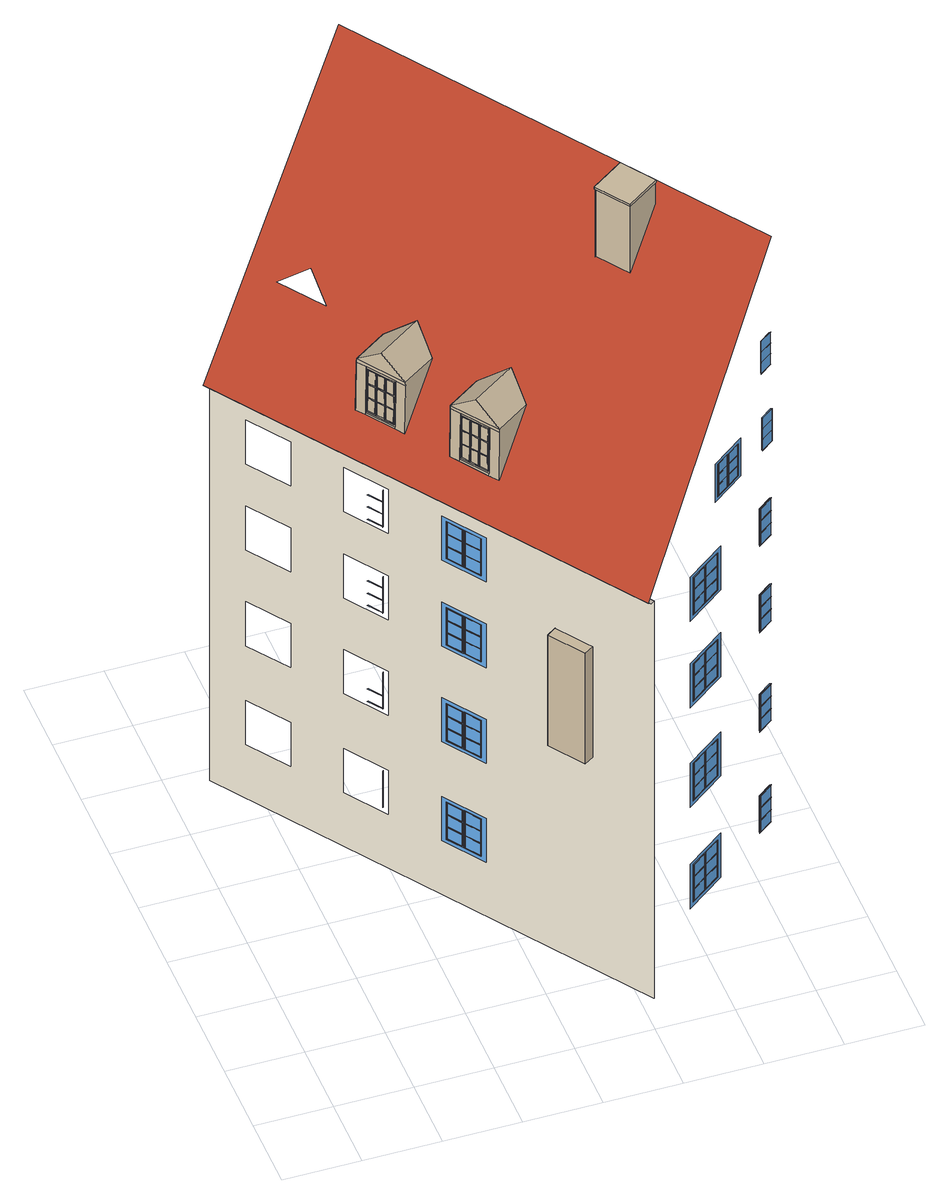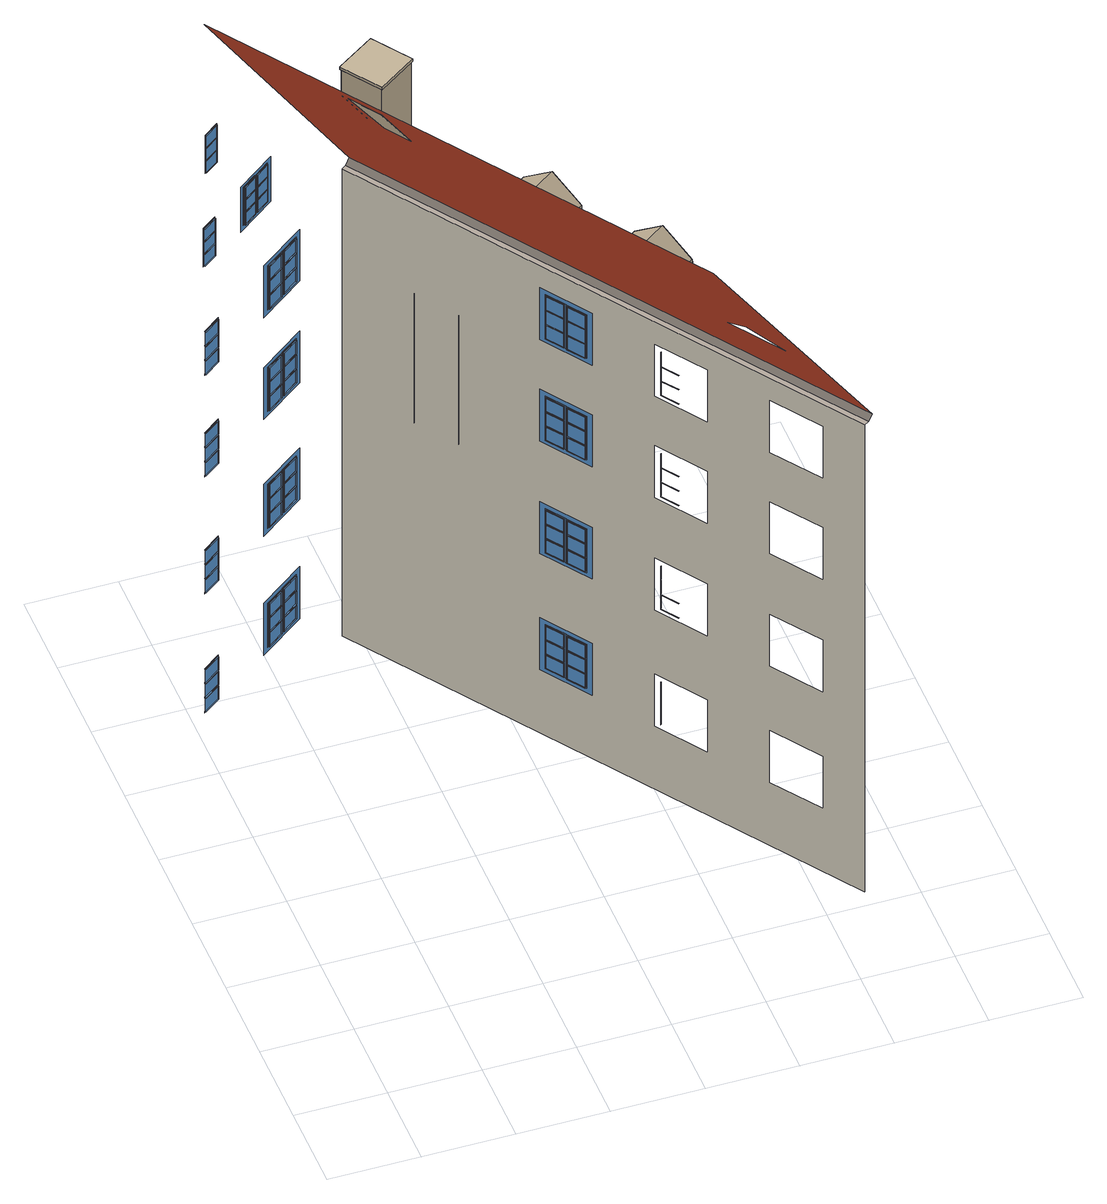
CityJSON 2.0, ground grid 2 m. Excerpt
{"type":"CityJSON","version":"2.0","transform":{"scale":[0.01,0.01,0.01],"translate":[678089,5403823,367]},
"CityObjects":{
"building1":{"type":"Building","attributes":{"dataAvailable":"Sufficient","measuredHeight":20.7},"children":["building1-1","building1-2","building1-3","building1-4"],"geometry":[{"type":"MultiSurface","lod":"3","boundaries":[[[0,1,2,3]],[[4,5,6,7]],[[8,9,10,11]],[[12,13,14,15]],[[16,17,18,19]],[[20,21,22,23]],[[24,25,26,27]],[[28,29,30,31]],[[32,33,34,35]],[[36,37,38,39]],[[40,41,42,43]],[[44,45,2,46]],[[47,48,49,50]],[[51,52,6,53]],[[54,55,14,56]],[[57,58,10,59]],[[60,61,18,62]],[[63,64,26,65]],[[66,67,22,68]],[[69,70,30,71]],[[72,38,37,73]],[[74,34,33,75]],[[76,42,41,77]],[[78,49,48,79]],[[3,2,45,80]],[[7,6,52,81]],[[11,10,58,82]],[[15,14,55,83]],[[19,18,61,84]],[[23,22,67,85]],[[27,26,64,86]],[[31,30,70,87]],[[88,89,90,91]],[[91,92,93,88]],[[93,92,94,95],[96,97,98,99],[100,101,102,103],[104,105,106,107],[108,109,110,111],[112,113,114,115],[116,117,118,119],[120,121,122,123],[124,125,126,127],[128,129,130,131],[132,133,134,135],[136,137,138,139],[140,141,142,143]],[[144,145,146,147]],[[148,149,150,151]],[[152,153,154,155]],[[156,157,158,159]],[[160,161,162,163]],[[164,165,166,167]],[[168,169,170,171]],[[172,173,174,175]],[[176,177,178,179]],[[180,181,182,183]],[[184,185,186,187]],[[188,189,190,191]],[[192,150,149,193]],[[194,146,145,195]],[[196,154,153,197]],[[198,162,161,199]],[[200,158,157,201]],[[202,166,165,203]],[[204,174,173,205]],[[206,170,169,207]],[[208,178,177,209]],[[210,186,185,211]],[[212,182,181,213]],[[214,190,189,215]],[[216,217,218,219],[151,220,221,148],[222,223,144,147],[224,225,152,155]],[[226,227,228,229],[163,230,231,160],[232,233,156,159],[234,235,164,167]],[[236,237,238,239],[175,240,241,172],[242,243,168,171],[244,245,176,179]],[[246,247,248,249],[187,250,251,184],[252,253,180,183],[254,255,188,191]],[[221,256,149,148]],[[223,257,145,144]],[[225,258,153,152]],[[231,259,161,160]],[[233,260,157,156]],[[235,261,165,164]],[[241,262,173,172]],[[243,263,169,168]],[[245,264,177,176]],[[251,265,185,184]],[[253,266,181,180]],[[255,267,189,188]],[[155,154,268,224]],[[147,146,269,222]],[[151,150,270,220]],[[167,166,271,234]],[[159,158,272,232]],[[163,162,273,230]],[[179,178,274,244]],[[171,170,275,242]],[[175,174,276,240]],[[191,190,277,254]],[[183,182,278,252]],[[187,186,279,250]],[[270,150,149,256]],[[257,269,146,145]],[[258,268,154,153]],[[273,162,161,259]],[[260,272,158,157]],[[261,271,166,165]],[[276,174,173,262]],[[263,275,170,169]],[[264,274,178,177]],[[279,186,185,265]],[[266,278,182,181]],[[267,277,190,189]],[[280,270,150,192]],[[281,269,146,194]],[[282,268,154,196]],[[283,273,162,198]],[[284,272,158,200]],[[285,271,166,202]],[[286,276,174,204]],[[287,275,170,206]],[[288,274,178,208]],[[289,279,186,210]],[[290,278,182,212]],[[291,277,190,214]],[[195,145,257,292]],[[193,149,256,293]],[[197,153,258,294]],[[201,157,260,295]],[[199,161,259,296]],[[203,165,261,297]],[[207,169,263,298]],[[205,173,262,299]],[[209,177,264,300]],[[213,181,266,301]],[[211,185,265,302]],[[215,189,267,303]],[[222,269,257,223]],[[224,268,258,225]],[[220,270,256,221]],[[232,272,260,233]],[[234,271,261,235]],[[230,273,259,231]],[[242,275,263,243]],[[244,274,264,245]],[[240,276,262,241]],[[252,278,266,253]],[[254,277,267,255]],[[250,279,265,251]],[[119,118,117,116],[218,217,216,219],[304,305,306,307]],[[125,124,127,126],[228,227,226,229],[308,309,310,311]],[[138,137,136,139],[238,237,236,239],[312,313,314,315]],[[123,122,121,120],[248,247,246,249],[316,317,318,319]],[[293,256,270,280]],[[292,257,269,281]],[[294,258,268,282]],[[296,259,273,283]],[[295,260,272,284]],[[297,261,271,285]],[[299,262,276,286]],[[298,263,275,287]],[[300,264,274,288]],[[302,265,279,289]],[[301,266,278,290]],[[303,267,277,291]],[[320,321,322,323]],[[324,325,326,327]],[[328,329,330,331]],[[332,333,334,335]],[[336,337,338,339]],[[340,341,342,343]],[[344,345,346,347]],[[348,349,350,351]],[[352,353,354,355]],[[356,357,358,359]],[[360,361,362,363]],[[364,365,366,367]],[[306,305,304,307],[329,368,369,330],[370,371,326,325],[372,373,322,321]],[[310,309,308,311],[341,374,375,342],[376,377,338,337],[378,379,334,333]],[[314,313,312,315],[353,380,381,354],[382,383,350,349],[384,385,346,345]],[[318,317,316,319],[365,386,387,366],[388,389,362,361],[390,391,358,357]],[[329,392,368]],[[321,393,372]],[[325,394,370]],[[341,395,374]],[[333,396,378]],[[337,397,376]],[[353,398,380]],[[345,399,384]],[[349,400,382]],[[365,401,386]],[[357,402,390]],[[361,403,388]],[[371,404,326]],[[369,405,330]],[[373,406,322]],[[377,407,338]],[[375,408,342]],[[379,409,334]],[[383,410,350]],[[381,411,354]],[[385,412,346]],[[389,413,362]],[[387,414,366]],[[391,415,358]],[[406,393,321,322]],[[404,394,325,326]],[[392,329,330,405]],[[409,396,333,334]],[[407,397,337,338]],[[395,341,342,408]],[[412,399,345,346]],[[410,400,349,350]],[[398,353,354,411]],[[415,402,357,358]],[[413,403,361,362]],[[401,365,366,414]],[[416,394,325,324]],[[323,322,406,417]],[[418,393,321,320]],[[327,326,404,419]],[[331,330,405,420]],[[421,392,329,328]],[[422,397,337,336]],[[335,334,409,423]],[[424,396,333,332]],[[339,338,407,425]],[[343,342,408,426]],[[427,395,341,340]],[[428,400,349,348]],[[347,346,412,429]],[[430,399,345,344]],[[351,350,410,431]],[[355,354,411,432]],[[433,398,353,352]],[[434,403,361,360]],[[359,358,415,435]],[[436,402,357,356]],[[363,362,413,437]],[[367,366,414,438]],[[439,401,365,364]],[[370,394,404,371]],[[372,393,406,373]],[[368,392,405,369]],[[376,397,407,377]],[[378,396,409,379]],[[374,395,408,375]],[[382,400,410,383]],[[384,399,412,385]],[[380,398,411,381]],[[388,403,413,389]],[[390,402,415,391]],[[386,401,414,387]],[[417,406,393,418]],[[419,404,394,416]],[[420,405,392,421]],[[423,409,396,424]],[[425,407,397,422]],[[426,408,395,427]],[[429,412,399,430]],[[431,410,400,428]],[[432,411,398,433]],[[435,415,402,436]],[[437,413,403,434]],[[438,414,401,439]],[[89,440,441,90],[442,443,444]],[[445,446,447,448]],[[449,450,451,452]],[[453,454,455,456]],[[457,458,459,460]],[[461,462,463,464]],[[465,466,467,468]],[[469,470,471,472]],[[473,474,475,476]],[[477,478,479,480]],[[481,482,483,484]],[[485,486,487,488]],[[489,490,491,492]],[[493,451,450,494]],[[495,447,446,496]],[[497,455,454,498]],[[499,463,462,500]],[[501,459,458,502]],[[503,467,466,504]],[[505,475,474,506]],[[507,471,470,508]],[[509,479,478,510]],[[511,487,486,512]],[[513,483,482,514]],[[515,491,490,516]],[[517,518,446,445]],[[519,520,450,449]],[[521,522,454,453]],[[523,524,458,457]],[[525,526,462,461]],[[527,528,466,465]],[[529,530,470,469]],[[531,532,474,473]],[[533,534,478,477]],[[535,536,482,481]],[[537,538,486,485]],[[539,540,490,489]],[[452,451,541,542]],[[448,447,543,544]],[[456,455,545,546]],[[464,463,547,548]],[[460,459,549,550]],[[468,467,551,552]],[[476,475,553,554]],[[472,471,555,556]],[[480,479,557,558]],[[488,487,559,560]],[[484,483,561,562]],[[492,491,563,564]],[[518,446,447,543]],[[541,520,450,451]],[[545,522,454,455]],[[524,458,459,549]],[[547,526,462,463]],[[551,528,466,467]],[[530,470,471,555]],[[553,532,474,475]],[[557,534,478,479]],[[536,482,483,561]],[[559,538,486,487]],[[563,540,490,491]],[[565,543,447,495]],[[566,541,451,493]],[[567,545,455,497]],[[568,549,459,501]],[[569,547,463,499]],[[570,551,467,503]],[[571,555,471,507]],[[572,553,475,505]],[[573,557,479,509]],[[574,561,483,513]],[[575,559,487,511]],[[576,563,491,515]],[[498,454,522,577]],[[494,450,520,578]],[[496,446,518,579]],[[504,466,528,580]],[[500,462,526,581]],[[502,458,524,582]],[[510,478,534,583]],[[506,474,532,584]],[[508,470,530,585]],[[516,490,540,586]],[[512,486,538,587]],[[514,482,536,588]],[[589,590,591,592],[496,579,565,495],[578,566,493,494],[577,567,497,498]],[[593,594,595,596],[502,582,568,501],[581,569,499,500],[580,570,503,504]],[[597,598,599,600],[508,585,571,507],[584,572,505,506],[583,573,509,510]],[[601,602,603,604],[514,588,574,513],[587,575,511,512],[586,576,515,516]],[[544,543,518,517]],[[542,541,520,519]],[[546,545,522,521]],[[550,549,524,523]],[[548,547,526,525]],[[552,551,528,527]],[[556,555,530,529]],[[554,553,532,531]],[[558,557,534,533]],[[562,561,536,535]],[[560,559,538,537]],[[564,563,540,539]],[[578,520,541,566]],[[577,522,545,567]],[[579,518,543,565]],[[581,526,547,569]],[[580,528,551,570]],[[582,524,549,568]],[[584,532,553,572]],[[583,534,557,573]],[[585,530,555,571]],[[587,538,559,575]],[[586,540,563,576]],[[588,536,561,574]],[[605,606,607,608],[591,590,589,592],[609,610,611,612]],[[613,614,615,616],[595,594,593,596],[617,618,619,620]],[[621,622,623,624],[599,598,597,600],[625,626,627,628]],[[629,630,631,632],[603,602,601,604],[633,634,635,636]],[[637,638,639,640]],[[641,642,643,644]],[[645,646,647,648]],[[649,650,651,652]],[[653,654,655,656]],[[657,658,659,660]],[[661,662,663,664]],[[665,666,667,668]],[[669,670,671,672]],[[673,674,675,676]],[[677,678,679,680]],[[681,682,683,684]],[[685,639,638,686]],[[687,647,646,688]],[[689,643,642,690]],[[691,651,650,692]],[[693,659,658,694]],[[695,655,654,696]],[[697,663,662,698]],[[699,671,670,700]],[[701,667,666,702]],[[703,675,674,704]],[[705,683,682,706]],[[707,679,678,708]],[[640,639,709,710]],[[644,643,711,712]],[[648,647,713,714]],[[652,651,715,716]],[[656,655,717,718]],[[660,659,719,720]],[[664,663,721,722]],[[668,667,723,724]],[[672,671,725,726]],[[676,675,727,728]],[[680,679,729,730]],[[684,683,731,732]],[[733,734,642,641]],[[735,736,638,637]],[[737,738,646,645]],[[739,740,654,653]],[[741,742,650,649]],[[743,744,658,657]],[[745,746,666,665]],[[747,748,662,661]],[[749,750,670,669]],[[751,752,678,677]],[[753,754,674,673]],[[755,756,682,681]],[[709,736,638,639]],[[711,734,642,643]],[[738,646,647,713]],[[715,742,650,651]],[[717,740,654,655]],[[744,658,659,719]],[[721,748,662,663]],[[723,746,666,667]],[[750,670,671,725]],[[727,754,674,675]],[[729,752,678,679]],[[756,682,683,731]],[[688,646,738,757]],[[686,638,736,758]],[[759,711,643,689]],[[690,642,734,760]],[[761,713,647,687]],[[762,709,639,685]],[[694,658,744,763]],[[692,650,742,764]],[[765,717,655,695]],[[696,654,740,766]],[[767,719,659,693]],[[768,715,651,691]],[[700,670,750,769]],[[698,662,748,770]],[[771,723,667,701]],[[702,666,746,772]],[[773,725,671,699]],[[774,721,663,697]],[[706,682,756,775]],[[704,674,754,776]],[[777,729,679,707]],[[708,678,752,778]],[[779,731,683,705]],[[780,727,675,703]],[[611,610,609,612],[688,757,761,687],[760,759,689,690],[758,762,685,686]],[[619,618,617,620],[694,763,767,693],[766,765,695,696],[764,768,691,692]],[[627,626,625,628],[700,769,773,699],[772,771,701,702],[770,774,697,698]],[[635,634,633,636],[706,775,779,705],[778,777,707,708],[776,780,703,704]],[[710,709,736,735]],[[712,711,734,733]],[[714,713,738,737]],[[716,715,742,741]],[[718,717,740,739]],[[720,719,744,743]],[[722,721,748,747]],[[724,723,746,745]],[[726,725,750,749]],[[728,727,754,753]],[[730,729,752,751]],[[732,731,756,755]],[[760,734,711,759]],[[758,736,709,762]],[[757,738,713,761]],[[766,740,717,765]],[[764,742,715,768]],[[763,744,719,767]],[[772,746,723,771]],[[770,748,721,774]],[[769,750,725,773]],[[778,752,729,777]],[[776,754,727,780]],[[775,756,731,779]],[[781,782,783,784]],[[785,786,787,788]],[[789,790,791,792]],[[793,783,782,794]],[[795,791,790,796]],[[797,787,786,798]],[[799,800,786,785]],[[788,787,801,802]],[[803,804,782,781]],[[784,783,805,806]],[[792,791,807,808]],[[809,810,790,789]],[[805,804,782,783]],[[810,790,791,807]],[[801,800,786,787]],[[811,801,787,797]],[[794,782,804,812]],[[796,790,810,813]],[[814,807,791,795]],[[815,805,783,793]],[[798,786,800,816]],[[817,818,819,820],[796,813,814,795],[816,811,797,798],[812,815,793,794]],[[802,801,800,799]],[[806,805,804,803]],[[808,807,810,809]],[[812,804,805,815]],[[813,810,807,814]],[[816,800,801,811]],[[821,822,823,824],[825,826,827,828],[819,818,817,820]],[[829,830,831,832]],[[833,834,835,836]],[[837,838,839,840]],[[841,835,834,842]],[[843,839,838,844]],[[845,831,830,846]],[[832,831,847,848]],[[849,850,838,837]],[[840,839,851,852]],[[836,835,853,854]],[[855,856,834,833]],[[857,858,830,829]],[[847,858,830,831]],[[850,838,839,851]],[[853,856,834,835]],[[859,853,835,841]],[[844,838,850,860]],[[861,847,831,845]],[[842,834,856,862]],[[846,830,858,863]],[[864,851,839,843]],[[827,826,825,828],[844,860,864,843],[862,859,841,842],[863,861,845,846]],[[852,851,850,849]],[[848,847,858,857]],[[854,853,856,855]],[[860,850,851,864]],[[862,856,853,859]],[[863,858,847,861]],[[865,866,867,868]],[[869,870,871,872]],[[873,874,875,876]],[[877,878,879,880]],[[881,882,883,884]],[[885,886,887,888]],[[889,890,891,892]],[[893,894,895,896]],[[897,898,899,900]],[[901,902,903,904]],[[905,906,907,908]],[[909,910,911,912]],[[913,871,870,914]],[[915,867,866,916]],[[917,875,874,918]],[[919,883,882,920]],[[921,879,878,922]],[[923,887,886,924]],[[925,895,894,926]],[[927,891,890,928]],[[929,899,898,930]],[[931,907,906,932]],[[933,903,902,934]],[[935,911,910,936]],[[937,938,939,940]],[[941,942,943,944]],[[945,946,947,948]],[[949,939,938,950]],[[951,947,946,952]],[[953,943,942,954]],[[955,956,957,958]],[[959,960,961,962]],[[963,964,965,966]],[[967,957,956,968]],[[969,965,964,970]],[[971,961,960,972]],[[973,974,866,865]],[[872,871,975,976]],[[868,867,977,978]],[[979,980,870,869]],[[876,875,981,982]],[[983,984,874,873]],[[985,986,878,877]],[[884,883,987,988]],[[880,879,989,990]],[[991,992,882,881]],[[888,887,993,994]],[[995,996,886,885]],[[997,998,890,889]],[[896,895,999,1000]],[[892,891,1001,1002]],[[1003,1004,894,893]],[[900,899,1005,1006]],[[1007,1008,898,897]],[[1009,1010,902,901]],[[908,907,1011,1012]],[[904,903,1013,1014]],[[1015,1016,906,905]],[[912,911,1017,1018]],[[1019,1020,910,909]],[[974,866,867,977]],[[975,980,870,871]],[[981,984,874,875]],[[986,878,879,989]],[[987,992,882,883]],[[993,996,886,887]],[[998,890,891,1001]],[[999,1004,894,895]],[[1005,1008,898,899]],[[1010,902,903,1013]],[[1011,1016,906,907]],[[1017,1020,910,911]],[[918,874,984,1021]],[[1022,977,867,915]],[[1023,975,871,913]],[[914,870,980,1024]],[[916,866,974,1025]],[[1026,981,875,917]],[[924,886,996,1027]],[[1028,989,879,921]],[[1029,987,883,919]],[[920,882,992,1030]],[[922,878,986,1031]],[[1032,993,887,923]],[[930,898,1008,1033]],[[1034,1001,891,927]],[[1035,999,895,925]],[[926,894,1004,1036]],[[928,890,998,1037]],[[1038,1005,899,929]],[[936,910,1020,1039]],[[1040,1013,903,933]],[[1041,1011,907,931]],[[932,906,1016,1042]],[[934,902,1010,1043]],[[1044,1017,911,935]],[[1045,1046,1047,1048],[916,1025,1022,915],[1024,1023,913,914],[1021,1026,917,918]],[[1049,1050,1051,1052],[922,1031,1028,921],[1030,1029,919,920],[1027,1032,923,924]],[[1053,1054,1055,1056],[928,1037,1034,927],[1036,1035,925,926],[1033,1038,929,930]],[[1057,1058,1059,1060],[934,1043,1040,933],[1042,1041,931,932],[1039,1044,935,936]],[[1061,1062,942,941]],[[944,943,1063,1064]],[[1065,1066,938,937]],[[940,939,1067,1068]],[[948,947,1069,1070]],[[1071,1072,946,945]],[[1067,1066,938,939]],[[1072,946,947,1069]],[[1063,1062,942,943]],[[1073,1063,943,953]],[[950,938,1066,1074]],[[952,946,1072,1075]],[[1076,1069,947,951]],[[1077,1067,939,949]],[[954,942,1062,1078]],[[1079,1080,1081,1082],[952,1075,1076,951],[1078,1073,953,954],[1074,1077,949,950]],[[1083,1084,960,959]],[[962,961,1085,1086]],[[1087,1088,956,955]],[[958,957,1089,1090]],[[966,965,1091,1092]],[[1093,1094,964,963]],[[1089,1088,956,957]],[[1094,964,965,1091]],[[1085,1084,960,961]],[[1095,1085,961,971]],[[968,956,1088,1096]],[[970,964,1094,1097]],[[1098,1091,965,969]],[[1099,1089,957,967]],[[972,960,1084,1100]],[[1101,1102,1103,1104],[970,1097,1098,969],[1100,1095,971,972],[1096,1099,967,968]]],"semantics":{"surfaces":[{"type":"Window","frameMaterialClass":"Plastic","frameMaterialUncertainty":"0.3","paneMaterialClass":"Glass","_cityeditor_layer":"Unclassified.LoD3"},{"type":"OuterCeilingSurface"},{"type":"WallSurface","klumMaterialClass":"Plaster","klumMaterialIndex":"I101","materialUncertainty":"0.3"},{"type":"RoofSurface","klumMaterialClass":"Ceramic","klumMaterialIndex":"D201","materialUncertainty":"0.3"}],"values":[0,0,0,0,0,0,0,0,0,0,0,0,0,0,0,0,0,0,0,0,0,0,0,0,0,0,0,0,0,0,0,0,1,1,2,0,0,0,0,0,0,0,0,0,0,0,0,0,0,0,0,0,0,0,0,0,0,0,0,0,0,0,0,0,0,0,0,0,0,0,0,0,0,0,0,0,0,0,0,0,0,0,0,0,0,0,0,0,0,0,0,0,0,0,0,0,0,0,0,0,0,0,0,0,0,0,0,0,0,0,0,0,0,0,0,0,0,0,0,0,0,0,0,0,0,0,0,0,0,0,0,0,0,0,0,0,0,0,0,0,0,0,0,0,0,0,0,0,0,0,0,0,0,0,0,0,0,0,0,0,0,0,0,0,0,0,0,0,0,0,0,0,0,0,0,0,0,0,0,0,0,0,0,0,0,0,0,0,0,0,0,0,0,0,0,0,0,0,0,0,0,0,0,0,0,0,0,0,0,0,0,0,0,0,0,0,0,0,0,0,0,0,0,0,0,0,0,0,0,0,0,0,0,0,0,0,0,0,0,0,0,0,0,0,0,0,0,0,0,0,0,3,0,0,0,0,0,0,0,0,0,0,0,0,0,0,0,0,0,0,0,0,0,0,0,0,0,0,0,0,0,0,0,0,0,0,0,0,0,0,0,0,0,0,0,0,0,0,0,0,0,0,0,0,0,0,0,0,0,0,0,0,0,0,0,0,0,0,0,0,0,0,0,0,0,0,0,0,0,0,0,0,0,0,0,0,0,0,0,0,0,0,0,0,0,0,0,0,0,0,0,0,0,0,0,0,0,0,0,0,0,0,0,0,0,0,0,0,0,0,0,0,0,0,0,0,0,0,0,0,0,0,0,0,0,0,0,0,0,0,0,0,0,0,0,0,0,0,0,0,0,0,0,0,0,0,0,0,0,0,0,0,0,0,0,0,0,0,0,0,0,0,0,0,0,0,0,0,0,0,0,0,0,0,0,0,0,0,0,0,0,0,0,0,0,0,0,0,0,0,0,0,0,0,0,0,0,0,0,0,0,0,0,0,0,0,0,0,0,0,0,0,0,0,0,0,0,0,0,0,0,0,0,0,0,0,0,0,0,0,0,0,0,0,0,0,0,0,0,0,0,0,0,0,0,0,0,0,0,0,0,0,0,0,0,0,0,0,0,0,0,0,0,0,0,0,0,0,0,0,0,0,0,0,0,0,0,0,0,0,0,0,0,0,0,0,0,0,0,0,0,0,0,0,0,0,0,0,0,0,0,0,0,0,0,0,0,0,0,0,0,0,0,0,0,0,0,0,0,0,0,0,0,0,0,0,0,0,0,0,0,0,0,0,0,0,0,0,0,0,0,0,0,0,0,0,0,0,0,0,0,0,0,0,0,0,0,0,0,0,0,0,0,0,0,0,0,0,0,0,0,0,0,0,0,0,0,0,0,0,0,0,0,0,0,0,0,0,0,0,0,0,0,0,0,0,0,0,0,0,0,0,0,0,0,0,0,0,0]}}]},
"building1-1":{"type":"BuildingInstallation","attributes":{"_cityeditor_layer":"Unclassified.LoD3","relationToConstruction":"outside"},"parents":["building1"],"geometry":[{"type":"MultiSurface","lod":"3","boundaries":[[[1105,1106,1107,1108]],[[1109,1110,1111,1112]],[[1113,1114,1115,1116]],[[1117,1118,1119,1120]],[[1121,1122,1123,1124],[1125,1126,1114,1113,1127,1128,1129,1130]],[[1131,1132,1133,1134]],[[1135,1136,1137]],[[1114,1126,1138,1115]],[[1117,1118,1139,1140]],[[1141,1136,1135,1142,1121,1124]],[[1122,1121,1143,1144]],[[1145,1131,1134,1146]],[[1119,1120,1147,1148]],[[1106,1149,1150,1107]],[[1115,1138,1151]],[[1105,1106,1149,1152]],[[1153,1154,1155,1156]],[[1110,1109,1157,1116,1115]],[[1149,1152,1158,1150]],[[1151,1138,1159,1160,1112,1111]],[[1161,1145,1146,1162]],[[1121,1124,1163,1143]],[[1113,1125,1159,1116]],[[1126,1125,1159,1138]],[[1118,1119,1148,1139]],[[1152,1105,1108,1158]],[[1120,1117,1140,1147]],[[1141,1164,1165,1136]],[[1166,1167,1168,1169]],[[1154,1170,1171,1155]],[[1157,1109,1112,1160],[1172,1173,1174,1175],[1176,1169,1168,1177],[1156,1155,1171,1178]],[[1132,1161,1162,1133]],[[1130,1129,1112,1160]],[[1179,1180,1181,1182]],[[1179,1180,1172,1175]],[[1128,1127,1157,1109]],[[1129,1128,1109,1112]],[[1183,1184,1185,1186]],[[1187,1166,1169,1176]],[[1130,1127,1157,1160]],[[1113,1114,1126,1125],[1149,1106,1105,1152],[1119,1118,1117,1120],[1132,1131,1145,1161]],[[1182,1179,1175,1174]],[[1188,1187,1166,1167]],[[1180,1181,1173,1172]],[[1153,1154,1170,1189]],[[1188,1187,1176,1177]],[[1181,1182,1174,1173]],[[1189,1153,1156,1178]],[[1115,1116,1159,1138],[1107,1150,1158,1108],[1139,1148,1147,1140],[1134,1133,1162,1146]],[[1128,1127,1130,1129],[1181,1180,1179,1182],[1166,1187,1188,1167],[1154,1153,1189,1170]],[[1123,1122,1144,1190]],[[1131,1132,1161,1145]],[[1135,1191,1192,1142]],[[1124,1123,1193,1164,1141]],[[1125,1130,1160,1159]],[[1123,1122,1194,1193]],[[1142,1192,1194,1122,1121]],[[1195,1196,1197,1198]],[[1127,1113,1125,1130],[1196,1195,1199,1200],[1201,1202,1203,1204],[1183,1205,1206,1184]],[[1204,1203,1207,1208]],[[1201,1204,1208,1209]],[[1206,1205,1210,1211]],[[1205,1183,1186,1210]],[[1116,1157,1160,1159],[1198,1197,1212,1213],[1214,1209,1208,1207],[1210,1186,1185,1211]],[[1203,1202,1201,1204]],[[1196,1200,1212,1197]],[[1199,1195,1198,1213]],[[1205,1183,1184,1206]],[[1203,1202,1214,1207]],[[1127,1113,1116,1157]],[[1184,1206,1211,1185]],[[1170,1189,1178,1171]],[[1202,1201,1209,1214]],[[1200,1199,1213,1212]],[[1167,1188,1177,1168]],[[1137,1215,1165,1136]],[[1135,1191,1215,1137]],[[1191,1192,1194,1193,1164,1165,1215]],[[1199,1195,1196,1200]]]}]},
"building1-2":{"type":"BuildingInstallation","attributes":{"klumMaterialClass":"Concrete","klumMaterialIndex":"E202","materialUncertainty":"0.3","_cityeditor_layer":"Unclassified.LoD3","relationToConstruction":"outside"},"parents":["building1"],"geometry":[{"type":"MultiSurface","lod":"3","boundaries":[[[1216,1217,1218,1219]],[[1219,1218,1220,1221]],[[1217,1222,1220,1218]],[[1222,1223,1221,1220]],[[1223,1216,1219,1221]]]}]},
"building1-3":{"type":"BuildingInstallation","attributes":{"_cityeditor_layer":"Unclassified.LoD3","relationToConstruction":"outside"},"parents":["building1"],"geometry":[{"type":"MultiSurface","lod":"3","boundaries":[[[1224,1225,1226,1227]],[[1228,1229,1230]],[[1231,1232,1233,1234]],[[1235,1236,1237,1238]],[[1239,1240,1241,1242],[1243,1244,1232,1231,1245,1246,1247,1248]],[[1249,1250,1251,1252]],[[1253,1254,1255]],[[1232,1244,1256,1233]],[[1235,1236,1257,1258]],[[1259,1254,1253,1260,1239,1242]],[[1240,1239,1261,1262]],[[1263,1249,1252,1264]],[[1237,1238,1265,1266]],[[1225,1267,1268,1226]],[[1269,1233,1256,1270]],[[1224,1225,1267,1271]],[[1272,1273,1274,1275]],[[1269,1228,1276,1234,1233]],[[1267,1271,1277,1268]],[[1270,1256,1278,1279,1230,1229]],[[1280,1263,1264,1281]],[[1239,1242,1282,1261]],[[1231,1243,1278,1234]],[[1244,1243,1278,1256]],[[1236,1237,1266,1257]],[[1271,1224,1227,1277]],[[1238,1235,1258,1265]],[[1259,1283,1284,1254]],[[1285,1286,1287,1288]],[[1273,1289,1290,1274]],[[1276,1228,1230,1279],[1291,1292,1293,1294],[1295,1288,1287,1296],[1275,1274,1290,1297]],[[1250,1280,1281,1251]],[[1248,1247,1230,1279]],[[1298,1299,1300,1301]],[[1298,1299,1291,1294]],[[1246,1245,1276,1228]],[[1247,1246,1228,1230]],[[1302,1303,1304,1305]],[[1306,1285,1288,1295]],[[1248,1245,1276,1279]],[[1231,1232,1244,1243],[1267,1225,1224,1271],[1237,1236,1235,1238],[1250,1249,1263,1280]],[[1301,1298,1294,1293]],[[1307,1306,1285,1286]],[[1299,1300,1292,1291]],[[1272,1273,1289,1308]],[[1307,1306,1295,1296]],[[1300,1301,1293,1292]],[[1308,1272,1275,1297]],[[1233,1234,1278,1256],[1226,1268,1277,1227],[1257,1266,1265,1258],[1252,1251,1281,1264]],[[1246,1245,1248,1247],[1300,1299,1298,1301],[1285,1306,1307,1286],[1273,1272,1308,1289]],[[1241,1240,1262,1309]],[[1249,1250,1280,1263]],[[1253,1310,1311,1260]],[[1242,1241,1312,1283,1259]],[[1243,1248,1279,1278]],[[1241,1240,1313,1312]],[[1260,1311,1313,1240,1239]],[[1314,1315,1316,1317]],[[1245,1231,1243,1248],[1315,1314,1318,1319],[1320,1321,1322,1323],[1302,1324,1325,1303]],[[1323,1322,1326,1327]],[[1320,1323,1327,1328]],[[1325,1324,1329,1330]],[[1324,1302,1305,1329]],[[1234,1276,1279,1278],[1317,1316,1331,1332],[1333,1328,1327,1326],[1329,1305,1304,1330]],[[1322,1321,1320,1323]],[[1315,1319,1331,1316]],[[1318,1314,1317,1332]],[[1324,1302,1303,1325]],[[1322,1321,1333,1326]],[[1245,1231,1234,1276]],[[1303,1325,1330,1304]],[[1318,1314,1315,1319]],[[1289,1308,1297,1290]],[[1321,1320,1328,1333]],[[1319,1318,1332,1331]],[[1286,1307,1296,1287]],[[1255,1334,1284,1254]],[[1253,1310,1334,1255]],[[1310,1311,1313,1312,1283,1284,1334]]]}]},
"building1-4":{"type":"BuildingInstallation","attributes":{"materialUncertainty":"1","_cityeditor_layer":"Unclassified.LoD3","relationToConstruction":"outside"},"parents":["building1"],"geometry":[{"type":"MultiSurface","lod":"3","boundaries":[[[1335,1336,1337,1338]],[[1339,1340,1341,1342]],[[1343,1344,1345,1346]],[[1335,1338,1347,1348]],[[1348,1347,1349,1350],[1339,1342,1343,1346]],[[1338,1337,1349,1347]],[[1336,1335,1348,1350]],[[1337,1336,1350,1349]],[[1342,1341,1344,1343]],[[1345,1340,1339,1346]],[[1340,1345,1344,1341]]]}]}
},
"vertices":[
[366,786,554],[364,785,554],[390,748,554],[391,749,554],[366,786,515],[364,785,515],[390,748,515],[391,749,515],[366,786,897],[364,785,897],[390,748,897],[391,749,897],[366,786,858],[364,785,858],[390,748,858],[391,749,858],[366,786,819],[364,785,819],[390,748,819],[391,749,819],[366,786,1171],[364,785,1171],[390,748,1171],[391,749,1171],[366,786,1132],[364,785,1132],[390,748,1132],[391,749,1132],[366,786,1093],[364,785,1093],[390,748,1093],[391,749,1093],[389,747,278],[390,748,278],[390,748,241],[389,747,241],[389,747,317],[390,748,317],[390,748,280],[389,747,280],[389,747,239],[390,748,239],[390,748,202],[389,747,202],[389,747,591],[390,748,591],[389,747,554],[389,747,630],[390,748,630],[390,748,593],[389,747,593],[389,747,552],[390,748,552],[389,747,515],[389,747,895],[390,748,895],[389,747,858],[389,747,934],[390,748,934],[389,747,897],[389,747,856],[390,748,856],[389,747,819],[389,747,1170],[390,748,1170],[389,747,1132],[389,747,1209],[390,748,1209],[389,747,1171],[389,747,1131],[390,748,1131],[389,747,1093],[391,749,280],[391,749,317],[391,749,241],[391,749,278],[391,749,202],[391,749,239],[391,749,593],[391,749,630],[391,749,591],[391,749,552],[391,749,934],[391,749,895],[391,749,856],[391,749,1209],[391,749,1170],[391,749,1131],[823,92,1281],[813,85,1293],[85,1146,1293],[95,1153,1281],[106,1160,1281],[833,100,1281],[106,1160,18],[833,100,18],[238,967,807],[164,1074,807],[164,1074,947],[238,967,947],[238,967,329],[238,967,189],[164,1074,189],[164,1074,329],[325,841,947],[398,734,947],[398,734,807],[325,841,807],[238,967,643],[238,967,503],[164,1074,503],[164,1074,643],[398,734,1221],[398,734,1081],[325,841,1081],[325,841,1221],[558,500,189],[485,607,189],[485,607,329],[558,500,329],[558,500,1081],[485,607,1081],[485,607,1221],[558,500,1221],[485,607,643],[558,500,643],[558,500,503],[485,607,503],[398,734,503],[325,841,503],[325,841,643],[398,734,643],[398,734,189],[325,841,189],[325,841,329],[398,734,329],[485,607,807],[485,607,947],[558,500,947],[558,500,807],[164,1074,1081],[164,1074,1221],[238,967,1221],[238,967,1081],[494,594,241],[495,595,241],[495,595,278],[494,594,278],[494,594,202],[495,595,202],[495,595,239],[494,594,239],[494,594,280],[495,595,280],[495,595,317],[494,594,317],[494,594,554],[495,595,554],[495,595,591],[494,594,591],[494,594,515],[495,595,515],[495,595,552],[494,594,552],[494,594,593],[495,595,593],[495,595,630],[494,594,630],[494,594,858],[495,595,858],[495,595,895],[494,594,895],[494,594,819],[495,595,819],[495,595,856],[494,594,856],[494,594,897],[495,595,897],[495,595,934],[494,594,934],[494,594,1132],[495,595,1132],[495,595,1170],[494,594,1170],[494,594,1093],[495,595,1093],[495,595,1131],[494,594,1131],[494,594,1171],[495,595,1171],[495,595,1209],[494,594,1209],[496,596,239],[496,596,202],[496,596,278],[496,596,241],[496,596,317],[496,596,280],[496,596,552],[496,596,515],[496,596,591],[496,596,554],[496,596,630],[496,596,593],[496,596,856],[496,596,819],[496,596,895],[496,596,858],[496,596,934],[496,596,897],[496,596,1131],[496,596,1093],[496,596,1170],[496,596,1132],[496,596,1209],[496,596,1171],[521,555,319],[493,596,319],[493,596,200],[521,555,200],[519,557,239],[519,557,202],[519,557,278],[519,557,241],[519,557,317],[519,557,280],[521,555,632],[493,596,632],[493,596,513],[521,555,513],[519,557,552],[519,557,515],[519,557,591],[519,557,554],[519,557,630],[519,557,593],[521,555,936],[493,596,936],[493,596,818],[521,555,818],[519,557,856],[519,557,819],[519,557,895],[519,557,858],[519,557,934],[519,557,897],[521,555,1210],[493,596,1210],[493,596,1092],[521,555,1092],[519,557,1131],[519,557,1093],[519,557,1170],[519,557,1132],[519,557,1209],[519,557,1171],[520,558,202],[520,558,241],[520,558,280],[520,558,515],[520,558,554],[520,558,593],[520,558,819],[520,558,858],[520,558,897],[520,558,1093],[520,558,1132],[520,558,1171],[520,558,317],[520,558,278],[520,558,239],[520,558,630],[520,558,591],[520,558,552],[520,558,934],[520,558,895],[520,558,856],[520,558,1209],[520,558,1170],[520,558,1131],[522,559,239],[522,559,278],[522,559,317],[522,559,552],[522,559,591],[522,559,630],[522,559,856],[522,559,895],[522,559,934],[522,559,1131],[522,559,1170],[522,559,1209],[522,559,241],[522,559,202],[522,559,280],[522,559,554],[522,559,515],[522,559,593],[522,559,858],[522,559,819],[522,559,897],[522,559,1132],[522,559,1093],[522,559,1171],[522,553,200],[522,553,319],[550,512,319],[550,512,200],[522,553,513],[522,553,632],[550,512,632],[550,512,513],[522,553,818],[522,553,936],[550,512,936],[550,512,818],[522,553,1092],[522,553,1210],[550,512,1210],[550,512,1092],[526,552,317],[524,551,317],[524,551,280],[526,552,280],[526,552,278],[524,551,278],[524,551,241],[526,552,241],[526,552,239],[524,551,239],[524,551,202],[526,552,202],[526,552,630],[524,551,630],[524,551,593],[526,552,593],[526,552,591],[524,551,591],[524,551,554],[526,552,554],[526,552,552],[524,551,552],[524,551,515],[526,552,515],[526,552,934],[524,551,934],[524,551,897],[526,552,897],[526,552,895],[524,551,895],[524,551,858],[526,552,858],[526,552,856],[524,551,856],[524,551,819],[526,552,819],[526,552,1209],[524,551,1209],[524,551,1171],[526,552,1171],[526,552,1170],[524,551,1170],[524,551,1132],[526,552,1132],[526,552,1131],[524,551,1131],[524,551,1093],[526,552,1093],[549,514,239],[549,514,202],[549,514,278],[549,514,241],[549,514,317],[549,514,280],[549,514,552],[549,514,515],[549,514,591],[549,514,554],[549,514,630],[549,514,593],[549,514,856],[549,514,819],[549,514,895],[549,514,858],[549,514,934],[549,514,897],[549,514,1131],[549,514,1093],[549,514,1170],[549,514,1132],[549,514,1209],[549,514,1171],[550,514,239],[550,514,317],[550,514,278],[550,514,552],[550,514,630],[550,514,591],[550,514,856],[550,514,934],[550,514,895],[550,514,1131],[550,514,1209],[550,514,1170],[550,514,241],[550,514,202],[550,514,280],[550,514,554],[550,514,515],[550,514,593],[550,514,858],[550,514,819],[550,514,897],[550,514,1132],[550,514,1093],[550,514,1171],[552,515,278],[552,515,280],[552,515,317],[552,515,241],[552,515,202],[552,515,239],[552,515,591],[552,515,593],[552,515,630],[552,515,554],[552,515,515],[552,515,552],[552,515,895],[552,515,897],[552,515,934],[552,515,858],[552,515,819],[552,515,856],[552,515,1170],[552,515,1171],[552,515,1209],[552,515,1132],[552,515,1093],[552,515,1131],[1232,402,2056],[524,1434,2056],[347,1132,1596],[357,1052,1542],[276,1170,1542],[967,206,234],[969,204,234],[969,204,197],[967,206,197],[967,206,273],[969,204,273],[969,204,236],[967,206,236],[967,206,312],[969,204,312],[969,204,275],[967,206,275],[967,206,556],[969,204,556],[969,204,519],[967,206,519],[967,206,595],[969,204,595],[969,204,557],[967,206,557],[967,206,634],[969,204,634],[969,204,596],[967,206,596],[967,206,872],[969,204,872],[969,204,835],[967,206,835],[967,206,911],[969,204,911],[969,204,874],[967,206,874],[967,206,950],[969,204,950],[969,204,913],[967,206,913],[967,206,1146],[969,204,1146],[969,204,1109],[967,206,1109],[967,206,1185],[969,204,1185],[969,204,1148],[967,206,1148],[967,206,1224],[969,204,1224],[969,204,1187],[967,206,1187],[969,203,236],[969,203,273],[969,203,197],[969,203,234],[969,203,275],[969,203,312],[969,203,557],[969,203,595],[969,203,519],[969,203,556],[969,203,596],[969,203,634],[969,203,874],[969,203,911],[969,203,835],[969,203,872],[969,203,913],[969,203,950],[969,203,1148],[969,203,1185],[969,203,1109],[969,203,1146],[969,203,1187],[969,203,1224],[1003,233,234],[1004,231,234],[1003,233,273],[1004,231,273],[1003,233,312],[1004,231,312],[1003,233,556],[1004,231,556],[1003,233,595],[1004,231,595],[1003,233,634],[1004,231,634],[1003,233,872],[1004,231,872],[1003,233,911],[1004,231,911],[1003,233,950],[1004,231,950],[1003,233,1146],[1004,231,1146],[1003,233,1185],[1004,231,1185],[1003,233,1224],[1004,231,1224],[1004,231,236],[1003,233,236],[1004,231,197],[1003,233,197],[1004,231,275],[1003,233,275],[1004,231,557],[1003,233,557],[1004,231,519],[1003,233,519],[1004,231,596],[1003,233,596],[1004,231,874],[1003,233,874],[1004,231,835],[1003,233,835],[1004,231,913],[1003,233,913],[1004,231,1148],[1003,233,1148],[1004,231,1109],[1003,233,1109],[1004,231,1187],[1003,233,1187],[1005,230,197],[1005,230,236],[1005,230,275],[1005,230,519],[1005,230,557],[1005,230,596],[1005,230,835],[1005,230,874],[1005,230,913],[1005,230,1109],[1005,230,1148],[1005,230,1187],[1005,230,312],[1005,230,273],[1005,230,234],[1005,230,634],[1005,230,595],[1005,230,556],[1005,230,950],[1005,230,911],[1005,230,872],[1005,230,1224],[1005,230,1185],[1005,230,1146],[1007,232,314],[967,202,314],[967,202,195],[1007,232,195],[1007,232,635],[967,202,635],[967,202,517],[1007,232,517],[1007,232,952],[967,202,952],[967,202,833],[1007,232,833],[1007,232,1226],[967,202,1226],[967,202,1107],[1007,232,1107],[1060,272,325],[956,194,325],[956,194,184],[1060,272,184],[1009,234,195],[1009,234,314],[1049,263,314],[1049,263,195],[1060,272,646],[956,194,646],[956,194,506],[1060,272,506],[1009,234,517],[1009,234,635],[1049,263,635],[1049,263,517],[1060,272,962],[956,194,962],[956,194,822],[1060,272,822],[1009,234,833],[1009,234,952],[1049,263,952],[1049,263,833],[1060,272,1237],[956,194,1237],[956,194,1097],[1060,272,1097],[1009,234,1107],[1009,234,1226],[1049,263,1226],[1049,263,1107],[1009,238,312],[1011,236,312],[1011,236,275],[1009,238,275],[1009,238,273],[1011,236,273],[1011,236,236],[1009,238,236],[1009,238,234],[1011,236,234],[1011,236,197],[1009,238,197],[1009,238,634],[1011,236,634],[1011,236,596],[1009,238,596],[1009,238,595],[1011,236,595],[1011,236,557],[1009,238,557],[1009,238,556],[1011,236,556],[1011,236,519],[1009,238,519],[1009,238,950],[1011,236,950],[1011,236,913],[1009,238,913],[1009,238,911],[1011,236,911],[1011,236,874],[1009,238,874],[1009,238,872],[1011,236,872],[1011,236,835],[1009,238,835],[1009,238,1224],[1011,236,1224],[1011,236,1187],[1009,238,1187],[1009,238,1185],[1011,236,1185],[1011,236,1148],[1009,238,1148],[1009,238,1146],[1011,236,1146],[1011,236,1109],[1009,238,1109],[1011,235,275],[1011,235,312],[1011,235,197],[1011,235,234],[1011,235,236],[1011,235,273],[1011,235,596],[1011,235,634],[1011,235,519],[1011,235,556],[1011,235,557],[1011,235,595],[1011,235,913],[1011,235,950],[1011,235,835],[1011,235,872],[1011,235,874],[1011,235,911],[1011,235,1187],[1011,235,1224],[1011,235,1109],[1011,235,1146],[1011,235,1148],[1011,235,1185],[1046,263,275],[1045,265,275],[1046,263,236],[1045,265,236],[1046,263,197],[1045,265,197],[1046,263,596],[1045,265,596],[1046,263,557],[1045,265,557],[1046,263,519],[1045,265,519],[1046,263,913],[1045,265,913],[1046,263,874],[1045,265,874],[1046,263,835],[1045,265,835],[1046,263,1187],[1045,265,1187],[1046,263,1148],[1045,265,1148],[1046,263,1109],[1045,265,1109],[1045,265,273],[1046,263,273],[1045,265,312],[1046,263,312],[1045,265,234],[1046,263,234],[1045,265,595],[1046,263,595],[1045,265,634],[1046,263,634],[1045,265,556],[1046,263,556],[1045,265,911],[1046,263,911],[1045,265,950],[1046,263,950],[1045,265,872],[1046,263,872],[1045,265,1185],[1046,263,1185],[1045,265,1224],[1046,263,1224],[1045,265,1146],[1046,263,1146],[1047,262,234],[1047,262,312],[1047,262,236],[1047,262,273],[1047,262,197],[1047,262,275],[1047,262,556],[1047,262,634],[1047,262,557],[1047,262,595],[1047,262,519],[1047,262,596],[1047,262,872],[1047,262,950],[1047,262,874],[1047,262,911],[1047,262,835],[1047,262,913],[1047,262,1146],[1047,262,1224],[1047,262,1148],[1047,262,1185],[1047,262,1109],[1047,262,1187],[1050,268,1505],[1051,267,1505],[1051,267,1472],[1050,268,1472],[1050,268,1471],[1051,267,1471],[1051,267,1438],[1050,268,1438],[1050,268,1437],[1051,267,1437],[1051,267,1404],[1050,268,1404],[1052,266,1472],[1052,266,1505],[1052,266,1404],[1052,266,1437],[1052,266,1438],[1052,266,1471],[1080,291,1471],[1081,289,1471],[1081,289,1438],[1080,291,1438],[1080,291,1505],[1081,289,1505],[1081,289,1472],[1080,291,1472],[1081,289,1404],[1080,291,1404],[1080,291,1437],[1081,289,1437],[1082,289,1438],[1082,289,1505],[1082,289,1437],[1082,289,1404],[1082,289,1472],[1082,289,1471],[1083,290,1506],[1050,265,1506],[1050,265,1403],[1083,290,1403],[1128,324,1515],[1041,258,1515],[1041,258,1394],[1128,324,1394],[1086,291,1403],[1086,291,1506],[1119,316,1506],[1119,316,1403],[1085,295,1505],[1086,293,1505],[1086,293,1472],[1085,295,1472],[1085,295,1471],[1086,293,1471],[1086,293,1438],[1085,295,1438],[1085,295,1437],[1086,293,1437],[1086,293,1404],[1085,295,1404],[1087,292,1438],[1087,292,1471],[1087,292,1404],[1087,292,1437],[1087,292,1472],[1087,292,1505],[1116,316,1472],[1115,318,1472],[1115,318,1437],[1116,316,1437],[1116,316,1404],[1115,318,1404],[1116,316,1438],[1115,318,1438],[1115,318,1471],[1116,316,1471],[1115,318,1505],[1116,316,1505],[1117,315,1438],[1117,315,1437],[1117,315,1472],[1117,315,1471],[1117,315,1505],[1117,315,1404],[1193,377,234],[1194,375,234],[1194,375,197],[1193,377,197],[1193,377,273],[1194,375,273],[1194,375,236],[1193,377,236],[1193,377,312],[1194,375,312],[1194,375,275],[1193,377,275],[1193,377,556],[1194,375,556],[1194,375,519],[1193,377,519],[1193,377,595],[1194,375,595],[1194,375,557],[1193,377,557],[1193,377,634],[1194,375,634],[1194,375,596],[1193,377,596],[1193,377,872],[1194,375,872],[1194,375,835],[1193,377,835],[1193,377,911],[1194,375,911],[1194,375,874],[1193,377,874],[1193,377,950],[1194,375,950],[1194,375,913],[1193,377,913],[1193,377,1146],[1194,375,1146],[1194,375,1109],[1193,377,1109],[1193,377,1185],[1194,375,1185],[1194,375,1148],[1193,377,1148],[1193,377,1224],[1194,375,1224],[1194,375,1187],[1193,377,1187],[1195,374,236],[1195,374,273],[1195,374,197],[1195,374,234],[1195,374,275],[1195,374,312],[1195,374,557],[1195,374,595],[1195,374,519],[1195,374,556],[1195,374,596],[1195,374,634],[1195,374,874],[1195,374,911],[1195,374,835],[1195,374,872],[1195,374,913],[1195,374,950],[1195,374,1148],[1195,374,1185],[1195,374,1109],[1195,374,1146],[1195,374,1187],[1195,374,1224],[1197,379,1753],[1198,378,1753],[1198,378,1720],[1197,379,1720],[1197,379,1719],[1198,378,1719],[1198,378,1686],[1197,379,1686],[1197,379,1685],[1198,378,1685],[1198,378,1652],[1197,379,1652],[1198,377,1720],[1198,377,1753],[1198,377,1652],[1198,377,1685],[1198,377,1686],[1198,377,1719],[1201,383,1505],[1203,381,1505],[1203,381,1472],[1201,383,1472],[1201,383,1471],[1203,381,1471],[1203,381,1438],[1201,383,1438],[1201,383,1437],[1203,381,1437],[1203,381,1404],[1201,383,1404],[1203,380,1472],[1203,380,1505],[1203,380,1404],[1203,380,1437],[1203,380,1438],[1203,380,1471],[1229,404,234],[1230,402,234],[1230,402,236],[1229,404,236],[1230,402,197],[1229,404,197],[1229,404,273],[1230,402,273],[1230,402,275],[1229,404,275],[1229,404,312],[1230,402,312],[1229,404,556],[1230,402,556],[1230,402,557],[1229,404,557],[1230,402,519],[1229,404,519],[1229,404,595],[1230,402,595],[1230,402,596],[1229,404,596],[1229,404,634],[1230,402,634],[1229,404,872],[1230,402,872],[1230,402,874],[1229,404,874],[1230,402,835],[1229,404,835],[1229,404,911],[1230,402,911],[1230,402,913],[1229,404,913],[1229,404,950],[1230,402,950],[1229,404,1146],[1230,402,1146],[1230,402,1148],[1229,404,1148],[1230,402,1109],[1229,404,1109],[1229,404,1185],[1230,402,1185],[1230,402,1187],[1229,404,1187],[1229,404,1224],[1230,402,1224],[1231,401,312],[1231,401,197],[1231,401,236],[1231,401,273],[1231,401,234],[1231,401,275],[1231,401,634],[1231,401,519],[1231,401,557],[1231,401,595],[1231,401,556],[1231,401,596],[1231,401,950],[1231,401,835],[1231,401,874],[1231,401,911],[1231,401,872],[1231,401,913],[1231,401,1224],[1231,401,1109],[1231,401,1148],[1231,401,1185],[1231,401,1146],[1231,401,1187],[1232,403,314],[1193,373,314],[1193,373,195],[1232,403,195],[1232,403,635],[1193,373,635],[1193,373,517],[1232,403,517],[1232,403,952],[1193,373,952],[1193,373,833],[1232,403,833],[1232,403,1226],[1193,373,1226],[1193,373,1107],[1232,403,1107],[1227,402,1719],[1228,400,1719],[1228,400,1686],[1227,402,1686],[1227,402,1753],[1228,400,1753],[1228,400,1720],[1227,402,1720],[1228,400,1652],[1227,402,1652],[1227,402,1685],[1228,400,1685],[1229,400,1686],[1229,400,1753],[1229,400,1685],[1229,400,1652],[1229,400,1720],[1229,400,1719],[1230,401,1754],[1197,376,1754],[1197,376,1651],[1230,401,1651],[1232,406,1471],[1233,404,1471],[1233,404,1438],[1232,406,1438],[1232,406,1505],[1233,404,1505],[1233,404,1472],[1232,406,1472],[1233,404,1404],[1232,406,1404],[1232,406,1437],[1233,404,1437],[1233,403,1438],[1233,403,1505],[1233,403,1437],[1233,403,1404],[1233,403,1472],[1233,403,1471],[1235,404,1506],[1202,379,1506],[1202,379,1403],[1235,404,1403],
[410,783,1486],[422,765,1486],[426,767,1485],[413,785,1485],[381,830,1395],[382,830,1395],[384,832,1529],[383,831,1529],[407,784,1395],[422,762,1395],[426,765,1395],[411,786,1395],[409,783,1442],[422,765,1442],[422,765,1482],[410,783,1482],[378,831,1534],[376,830,1390],[424,760,1390],[426,761,1534],[409,785,1529],[424,764,1529],[392,806,1395],[378,828,1395],[379,829,1529],[394,807,1529],[421,764,1399],[422,765,1438],[425,767,1438],[424,767,1399],[362,855,1544],[442,738,1544],[403,797,1598],[427,766,1529],[425,767,1442],[413,785,1442],[442,737,1534],[361,855,1534],[382,834,1533],[380,833,1390],[409,782,1399],[412,784,1399],[413,785,1482],[426,767,1482],[423,766,1525],[426,768,1525],[428,767,1529],[410,783,1525],[391,808,1399],[392,808,1438],[395,810,1438],[395,810,1399],[396,808,1395],[414,786,1525],[413,788,1529],[398,809,1529],[409,783,1438],[413,785,1438],[430,764,1533],[440,736,1383],[530,798,1542],[392,808,1482],[380,826,1482],[383,829,1482],[396,811,1482],[379,826,1438],[383,828,1438],[396,811,1485],[396,811,1525],[384,829,1525],[383,829,1485],[395,810,1442],[383,828,1442],[382,828,1399],[380,826,1486],[392,808,1486],[393,809,1525],[381,827,1525],[407,786,1438],[394,804,1438],[398,807,1438],[410,789,1438],[392,808,1442],[380,826,1442],[379,826,1399],[428,763,1390],[450,916,1542],[359,854,1383],[424,760,1383],[376,830,1383],[407,787,1486],[408,787,1525],[411,789,1525],[411,789,1485],[395,805,1486],[396,805,1525],[407,787,1482],[407,786,1442],[394,804,1442],[395,805,1482],[406,786,1399],[394,804,1399],[398,807,1442],[398,807,1482],[411,789,1482],[409,788,1399],[397,806,1399],[399,808,1525],[398,807,1485],[410,789,1442],[521,878,1596],
[733,246,1041],[671,336,1041],[647,319,1041],[708,229,1041],[647,319,690],[708,229,690],[671,336,690],[733,246,690],
[564,558,1485],[576,540,1485],[579,542,1485],[567,560,1485],[535,605,1394],[537,607,1528],[537,606,1528],[561,559,1394],[576,537,1394],[579,540,1394],[564,561,1394],[563,558,1441],[576,540,1441],[576,540,1481],[564,558,1481],[532,606,1533],[530,605,1389],[578,535,1389],[580,537,1533],[563,560,1528],[578,539,1528],[546,581,1394],[531,603,1394],[533,604,1528],[548,582,1528],[575,539,1398],[575,540,1438],[579,542,1438],[578,542,1398],[515,630,1543],[596,512,1543],[557,572,1597],[581,541,1528],[579,542,1441],[566,560,1441],[596,512,1533],[515,630,1533],[536,609,1533],[534,608,1389],[562,557,1398],[566,560,1398],[567,560,1481],[579,542,1481],[577,541,1524],[580,543,1524],[580,540,1394],[582,542,1528],[564,558,1524],[545,583,1398],[546,583,1438],[549,585,1438],[548,585,1398],[550,583,1394],[568,561,1524],[566,563,1528],[551,584,1528],[563,558,1438],[566,560,1438],[584,539,1533],[594,511,1382],[684,573,1541],[546,583,1481],[534,601,1481],[537,604,1481],[549,586,1481],[533,601,1438],[537,603,1438],[550,586,1485],[550,586,1524],[538,604,1524],[537,604,1485],[549,585,1441],[537,603,1441],[536,603,1398],[534,602,1485],[546,583,1485],[547,584,1524],[534,602,1524],[560,561,1438],[548,579,1438],[551,582,1438],[564,564,1438],[546,583,1441],[533,601,1441],[533,601,1398],[582,538,1389],[603,691,1541],[513,629,1382],[577,535,1382],[530,605,1382],[561,562,1485],[562,562,1524],[565,564,1524],[564,564,1485],[549,580,1485],[549,580,1524],[561,562,1481],[561,561,1441],[548,579,1441],[549,580,1481],[560,561,1398],[548,579,1398],[551,582,1441],[552,582,1481],[564,564,1481],[563,563,1398],[551,581,1398],[553,583,1524],[552,582,1485],[564,564,1441],[674,653,1595],
[946,585,2088],[1032,643,2088],[973,729,2088],[887,670,2088],[973,726,2081],[973,726,2010],[890,670,1865],[890,670,2081],[947,587,2081],[947,587,1867],[1029,644,2012],[1029,644,2081],[887,670,2081],[946,585,2081],[973,729,2081],[1032,643,2081]
]}
